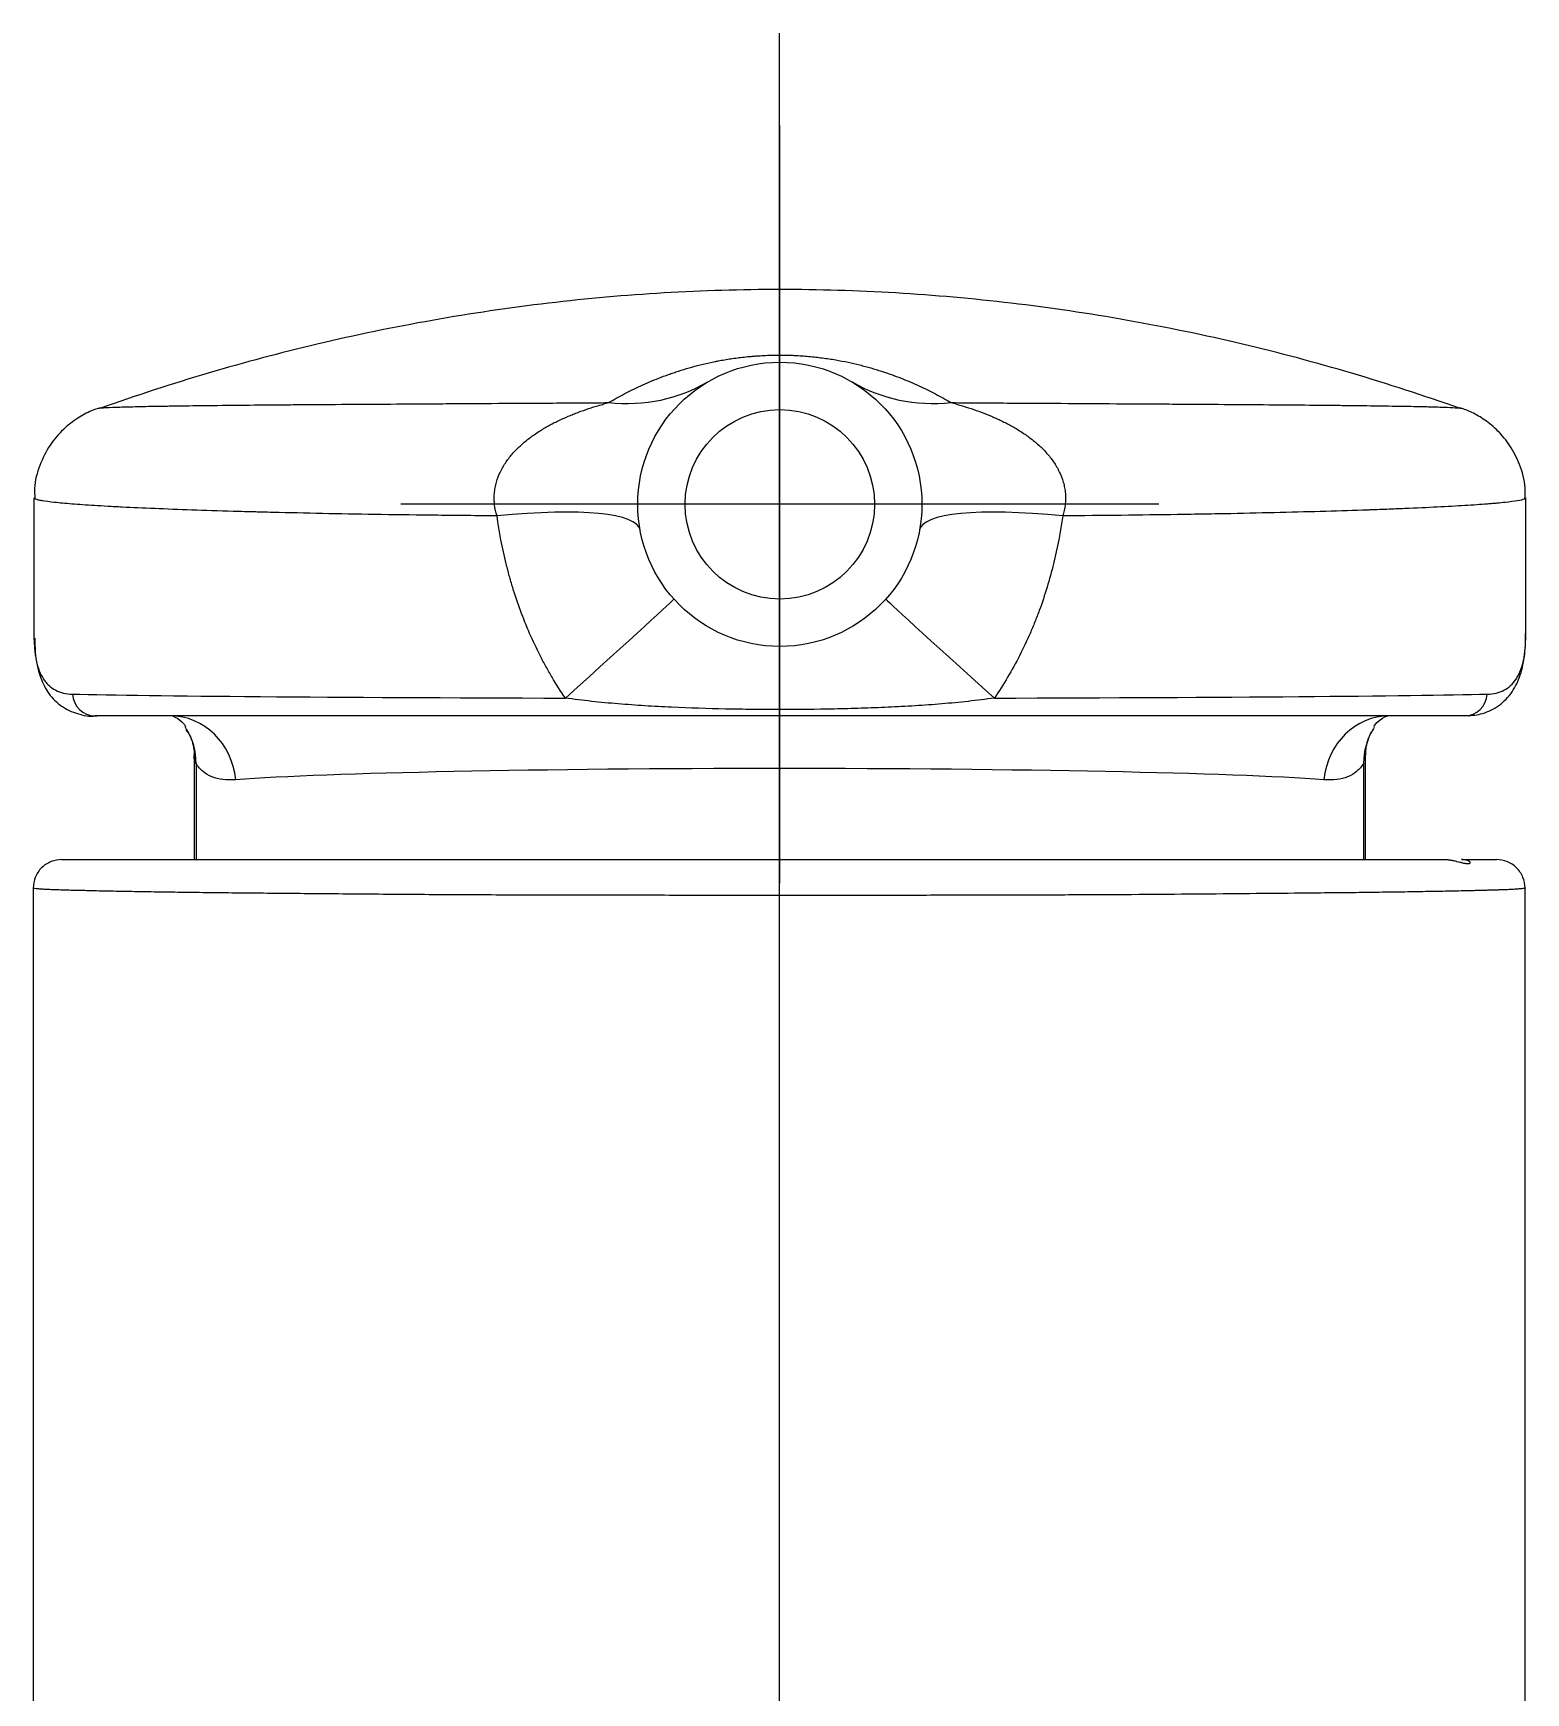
# Model space of a CAD drawing. Header units: millimetres. Extents: x -33000 to 294000, y 0 to 42408.
# Drawn here: x 56880.49 to 56912.01, y 14448.01 to 14483.05 of the extents above; entities that cross this region are included whole.
import ezdxf

# ---------------------------------------------------------------- set-up
doc = ezdxf.new("R2010")
doc.units = ezdxf.units.MM
doc.header["$LTSCALE"] = 50
doc.linetypes.add('DASHDOT', pattern=[22, 20, -1, 0, -1])
doc.layers.add('arch', color=8, linetype='Continuous')

msp = doc.modelspace()

# ---------------------------------------------------------------- linework, layer by layer
at = {"layer": 'arch', "linetype": 'DASHDOT'}
msp.add_line((56896.241, 14483.05), (56896.241, 14411.632), dxfattribs=at)
at = {"layer": 'arch', "linetype": 'Continuous'}
for p, q in [((56896.256, 14465.104), (56896.256, 14481.104)), ((56880.506, 14473.237), (56880.506, 14470.362)), ((56904.256, 14473.104), (56888.256, 14473.104)), ((56912.006, 14470.367), (56912.006, 14473.237)), ((56910.717, 14468.638), (56881.793, 14468.638)), ((56883.888, 14467.815), (56883.888, 14465.605)), ((56908.625, 14465.605), (56908.625, 14467.827)), ((56883.93, 14467.634), (56883.93, 14465.605)), ((56908.583, 14465.605), (56908.583, 14467.637)), ((56880.491, 14465.005), (56880.491, 14425.384)), ((56911.991, 14436.105), (56911.991, 14465.005))]:
    msp.add_line(p, q, dxfattribs=at)
for radius in [3, 2]:
    msp.add_circle((56896.256, 14473.104, 0), radius, dxfattribs=at)
for centre, major_axis, ratio, start_param, end_param in [((56892.194, 14479.996, 0), (-2.539, 4.307), 0.801683, 2.611489, 3.141593), ((56900.319, 14479.996, 0), (2.539, 4.307), 0.801683, 3.141593, 3.671697), ((56888.387, 14471.663, 0), (4.918, 0.901), 0.183919, 0, 1.14156), ((56904.126, 14471.663, 0), (4.918, -0.901), 0.183919, 2.000033, 3.141593), ((56890.29, 14467.775, 0), (3.729, 3.331), 0.007211, 5.101734, 6.283185), ((56902.223, 14467.775, 0), (-3.729, 3.331), 0.007211, 0, 1.181451), ((56881.793, 14469.138, 0), (0, -0.5), 0.951659, 4.794506, 6.283185), ((56896.256, 14469.138, 0), (-15.75, 0), 0.008216, 0.322481, 1.27914), ((56896.256, 14469.138, 0), (-15.75, 0), 0.008216, 1.862453, 2.818498), ((56910.717, 14469.138, 0), (0, -0.5), 0.951476, 0, 1.488528), ((56883.387, 14467.138, 0), (0, 1.5), 0.924037, 4.81447, 6.283185), ((56909.123, 14467.138, 0), (0, 1.5), 0.923833, 0, 1.468584), ((56882.451, 14467.57, 0), (-1.274, -0.793), 0.949415, 3.134833, 3.17732), ((56882.451, 14467.57, 0), (-1.274, -0.793), 0.949415, 2.605969, 3.134833), ((56910.062, 14467.572, 0), (-1.275, 0.791), 0.949187, 0.00734, 0.534326), ((56910.062, 14467.572, 0), (-1.275, 0.791), 0.949187, 6.250379, 6.290525), ((56896.256, 14467.138, 0), (-12.5, 0), 0.031058, 3.546824, 5.878502)]:
    msp.add_ellipse(centre, major_axis=major_axis, ratio=ratio, start_param=start_param, end_param=end_param, dxfattribs=at)
for points, degree, knots in [([(56910.604, 14475.132, 0), (56909.099, 14475.667, 0), (56905.99, 14476.585, 0), (56901.176, 14477.443, 0), (56896.258, 14477.736, 0), (56891.34, 14477.443, 0), (56886.526, 14476.586, 0), (56883.419, 14475.669, 0), (56881.915, 14475.134, 0)], 3, [0, 0, 0, 0, 0.163138, 0.332761, 0.500072, 0.667382, 0.837003, 1, 1, 1, 1]), ([(56892.639, 14475.251, 0), (56892.745, 14475.313, 0), (56892.854, 14475.374, 0), (56893.081, 14475.493, 0), (56893.198, 14475.55, 0), (56893.442, 14475.662, 0), (56893.568, 14475.716, 0), (56893.767, 14475.794, 0), (56893.835, 14475.819, 0), (56893.939, 14475.857, 0), (56893.974, 14475.869, 0), (56894.045, 14475.893, 0), (56894.081, 14475.905, 0), (56894.19, 14475.94, 0), (56894.265, 14475.963, 0), (56894.418, 14476.007, 0), (56894.496, 14476.028, 0), (56894.656, 14476.068, 0), (56894.739, 14476.087, 0), (56894.845, 14476.11, 0), (56894.867, 14476.114, 0), (56894.91, 14476.123, 0), (56894.932, 14476.127, 0), (56894.998, 14476.14, 0), (56895.042, 14476.148, 0), (56895.177, 14476.171, 0), (56895.268, 14476.185, 0), (56895.456, 14476.209, 0), (56895.552, 14476.22, 0), (56895.676, 14476.23, 0), (56895.701, 14476.233, 0), (56895.752, 14476.236, 0), (56895.777, 14476.238, 0), (56895.853, 14476.243, 0), (56896.004, 14476.251, 0), (56896.158, 14476.255, 0), (56896.312, 14476.255, 0), (56896.363, 14476.254, 0), (56896.44, 14476.252, 0), (56896.466, 14476.252, 0), (56896.518, 14476.25, 0), (56896.646, 14476.245, 0), (56896.771, 14476.236, 0), (56896.968, 14476.219, 0), (56897.065, 14476.208, 0), (56897.207, 14476.189, 0), (56897.254, 14476.183, 0), (56897.346, 14476.169, 0), (56897.391, 14476.161, 0), (56897.525, 14476.138, 0), (56897.612, 14476.121, 0), (56897.78, 14476.086, 0), (56897.863, 14476.066, 0), (56897.983, 14476.036, 0), (56898.023, 14476.026, 0), (56898.101, 14476.005, 0), (56898.14, 14475.994, 0), (56898.254, 14475.961, 0), (56898.329, 14475.938, 0), (56898.546, 14475.868, 0), (56898.683, 14475.819, 0), (56898.946, 14475.716, 0), (56899.072, 14475.662, 0), (56899.315, 14475.55, 0), (56899.432, 14475.493, 0), (56899.602, 14475.404, 0), (56899.658, 14475.373, 0), (56899.768, 14475.313, 0), (56899.821, 14475.282, 0), (56899.874, 14475.251, 0)], 3, [0, 0, 0, 0, 0.0625, 0.0625, 0.125, 0.125, 0.1875, 0.1875, 0.21875, 0.21875, 0.234375, 0.234375, 0.25, 0.25, 0.28125, 0.28125, 0.3125, 0.3125, 0.34375, 0.34375, 0.351562, 0.351562, 0.359375, 0.359375, 0.375, 0.375, 0.40625, 0.40625, 0.4375, 0.4375, 0.445312, 0.445312, 0.453125, 0.453125, 0.46875, 0.5, 0.5, 0.515625, 0.515625, 0.523437, 0.523437, 0.53125, 0.5625, 0.5625, 0.59375, 0.59375, 0.609375, 0.609375, 0.625, 0.625, 0.65625, 0.65625, 0.6875, 0.6875, 0.703125, 0.703125, 0.71875, 0.71875, 0.75, 0.75, 0.8125, 0.8125, 0.875, 0.875, 0.9375, 0.9375, 0.96875, 0.96875, 1, 1, 1, 1]), ([(56881.909, 14475.143, 0), (56881.847, 14475.126, 0), (56881.691, 14475.07, 0), (56881.412, 14474.923, 0), (56881.109, 14474.685, 0), (56880.826, 14474.351, 0), (56880.615, 14473.928, 0), (56880.509, 14473.54, 0), (56880.519, 14473.306, 0), (56880.527, 14473.237, 0)], 3, [0, 0, 0, 0, 0.088474, 0.220833, 0.371106, 0.541314, 0.726976, 0.920258, 1, 1, 1, 1]), ([(56881.852, 14475.129, 0), (56881.856, 14475.131, 0), (56881.862, 14475.132, 0), (56881.882, 14475.135, 0), (56881.898, 14475.137, 0), (56881.93, 14475.14, 0), (56881.942, 14475.141, 0), (56881.968, 14475.143, 0), (56881.983, 14475.144, 0), (56882.06, 14475.148, 0), (56882.141, 14475.152, 0), (56882.339, 14475.159, 0), (56882.456, 14475.162, 0), (56882.726, 14475.169, 0), (56882.88, 14475.172, 0), (56883.138, 14475.177, 0), (56883.251, 14475.179, 0), (56883.372, 14475.18, 0), (56883.421, 14475.181, 0), (56883.446, 14475.181, 0), (56883.52, 14475.183, 0), (56883.571, 14475.183, 0), (56883.831, 14475.187, 0), (56884.279, 14475.192, 0), (56884.79, 14475.197, 0), (56885.332, 14475.203, 0), (56885.619, 14475.205, 0), (56885.999, 14475.208, 0), (56886.076, 14475.209, 0), (56886.192, 14475.21, 0), (56886.232, 14475.21, 0), (56886.31, 14475.211, 0), (56886.508, 14475.212, 0), (56886.711, 14475.213, 0), (56887.206, 14475.217, 0), (56887.548, 14475.219, 0), (56888.255, 14475.223, 0), (56888.621, 14475.226, 0), (56889.186, 14475.229, 0), (56889.378, 14475.23, 0), (56889.67, 14475.232, 0), (56889.768, 14475.233, 0), (56889.965, 14475.234, 0), (56890.065, 14475.235, 0), (56890.564, 14475.238, 0), (56890.971, 14475.24, 0), (56891.795, 14475.245, 0), (56892.214, 14475.248, 0), (56892.639, 14475.251, 0)], 3, [0, 0, 0, 0, 0.023982, 0.023982, 0.058839, 0.058839, 0.076268, 0.076268, 0.093697, 0.093697, 0.163413, 0.163413, 0.233128, 0.233128, 0.302844, 0.302844, 0.337702, 0.346416, 0.346416, 0.355131, 0.355131, 0.37256, 0.37256, 0.442275, 0.511991, 0.511991, 0.581706, 0.581706, 0.599135, 0.599135, 0.60785, 0.60785, 0.616564, 0.651422, 0.651422, 0.721138, 0.721138, 0.790853, 0.790853, 0.825711, 0.825711, 0.84314, 0.84314, 0.860569, 0.860569, 0.930284, 0.930284, 1, 1, 1, 1]), ([(56890.284, 14472.86, 0), (56890.259, 14472.937, 0), (56890.242, 14473.014, 0), (56890.228, 14473.133, 0), (56890.226, 14473.173, 0), (56890.224, 14473.253, 0), (56890.227, 14473.334, 0), (56890.238, 14473.413, 0), (56890.252, 14473.493, 0), (56890.261, 14473.532, 0), (56890.294, 14473.647, 0), (56890.322, 14473.721, 0), (56890.374, 14473.828, 0), (56890.393, 14473.864, 0), (56890.433, 14473.933, 0), (56890.455, 14473.967, 0), (56890.5, 14474.033, 0), (56890.524, 14474.065, 0), (56890.573, 14474.128, 0), (56890.599, 14474.158, 0), (56890.678, 14474.247, 0), (56890.733, 14474.302, 0), (56890.85, 14474.408, 0), (56890.911, 14474.458, 0), (56891.005, 14474.529, 0), (56891.037, 14474.552, 0), (56891.102, 14474.597, 0), (56891.135, 14474.619, 0), (56891.234, 14474.683, 0), (56891.301, 14474.722, 0), (56891.437, 14474.798, 0), (56891.506, 14474.833, 0), (56891.646, 14474.901, 0), (56891.717, 14474.932, 0), (56891.824, 14474.978, 0), (56891.859, 14474.992, 0), (56891.931, 14475.021, 0), (56891.967, 14475.035, 0), (56892.074, 14475.075, 0), (56892.146, 14475.1, 0), (56892.289, 14475.148, 0), (56892.36, 14475.17, 0), (56892.466, 14475.202, 0), (56892.501, 14475.212, 0), (56892.57, 14475.232, 0), (56892.605, 14475.241, 0), (56892.639, 14475.251, 0)], 3, [0, 0, 0, 0, 0.0625, 0.0625, 0.09375, 0.09375, 0.125, 0.15625, 0.15625, 0.1875, 0.1875, 0.25, 0.25, 0.28125, 0.28125, 0.3125, 0.3125, 0.34375, 0.34375, 0.375, 0.375, 0.4375, 0.4375, 0.5, 0.5, 0.53125, 0.53125, 0.5625, 0.5625, 0.625, 0.625, 0.6875, 0.6875, 0.75, 0.75, 0.78125, 0.78125, 0.8125, 0.8125, 0.875, 0.875, 0.9375, 0.9375, 0.96875, 0.96875, 1, 1, 1, 1]), ([(56899.874, 14475.251, 0), (56900.303, 14475.248, 0), (56900.723, 14475.245, 0), (56901.546, 14475.24, 0), (56901.949, 14475.238, 0), (56902.739, 14475.233, 0), (56903.125, 14475.23, 0), (56903.693, 14475.227, 0), (56903.88, 14475.226, 0), (56904.111, 14475.224, 0), (56904.157, 14475.224, 0), (56904.249, 14475.223, 0), (56904.386, 14475.223, 0), (56904.521, 14475.222, 0), (56904.966, 14475.219, 0), (56905.308, 14475.217, 0), (56905.964, 14475.212, 0), (56906.279, 14475.21, 0), (56906.881, 14475.205, 0), (56907.168, 14475.203, 0), (56907.51, 14475.199, 0), (56907.612, 14475.198, 0), (56907.711, 14475.198, 0), (56907.777, 14475.197, 0), (56907.809, 14475.197, 0), (56907.971, 14475.195, 0), (56908.096, 14475.194, 0), (56908.457, 14475.19, 0), (56908.68, 14475.187, 0), (56909.092, 14475.181, 0), (56909.281, 14475.178, 0), (56909.625, 14475.172, 0), (56909.779, 14475.169, 0), (56909.95, 14475.165, 0), (56909.984, 14475.164, 0), (56910.032, 14475.163, 0), (56910.047, 14475.162, 0), (56910.078, 14475.161, 0), (56910.154, 14475.159, 0), (56910.222, 14475.157, 0), (56910.371, 14475.152, 0), (56910.452, 14475.148, 0), (56910.575, 14475.141, 0), (56910.618, 14475.137, 0), (56910.651, 14475.132, 0), (56910.657, 14475.131, 0), (56910.661, 14475.129, 0)], 3, [0, 0, 0, 0, 0.069582, 0.069582, 0.139164, 0.139164, 0.208746, 0.208746, 0.243537, 0.243537, 0.252235, 0.252235, 0.260933, 0.278329, 0.278329, 0.347911, 0.347911, 0.417493, 0.417493, 0.487075, 0.487075, 0.50447, 0.513168, 0.513168, 0.521866, 0.521866, 0.556657, 0.556657, 0.626239, 0.626239, 0.695821, 0.695821, 0.765403, 0.765403, 0.782799, 0.782799, 0.791497, 0.791497, 0.800195, 0.834986, 0.834986, 0.904568, 0.904568, 0.97415, 0.97415, 1, 1, 1, 1]), ([(56899.874, 14475.251, 0), (56899.908, 14475.241, 0), (56899.943, 14475.232, 0), (56900.012, 14475.212, 0), (56900.047, 14475.201, 0), (56900.153, 14475.17, 0), (56900.224, 14475.148, 0), (56900.367, 14475.1, 0), (56900.438, 14475.075, 0), (56900.581, 14475.021, 0), (56900.653, 14474.993, 0), (56900.759, 14474.948, 0), (56900.795, 14474.932, 0), (56900.866, 14474.901, 0), (56900.901, 14474.884, 0), (56901.006, 14474.834, 0), (56901.075, 14474.798, 0), (56901.211, 14474.723, 0), (56901.278, 14474.683, 0), (56901.41, 14474.599, 0), (56901.475, 14474.554, 0), (56901.569, 14474.483, 0), (56901.6, 14474.458, 0), (56901.662, 14474.408, 0), (56901.692, 14474.382, 0), (56901.779, 14474.302, 0), (56901.835, 14474.246, 0), (56901.915, 14474.157, 0), (56901.94, 14474.127, 0), (56901.99, 14474.064, 0), (56902.013, 14474.032, 0), (56902.058, 14473.966, 0), (56902.08, 14473.932, 0), (56902.11, 14473.881, 0), (56902.12, 14473.863, 0), (56902.138, 14473.828, 0), (56902.148, 14473.81, 0), (56902.191, 14473.72, 0), (56902.22, 14473.645, 0), (56902.252, 14473.531, 0), (56902.261, 14473.492, 0), (56902.272, 14473.433, 0), (56902.275, 14473.413, 0), (56902.28, 14473.373, 0), (56902.287, 14473.313, 0), (56902.289, 14473.253, 0), (56902.287, 14473.173, 0), (56902.284, 14473.133, 0), (56902.271, 14473.014, 0), (56902.254, 14472.936, 0), (56902.229, 14472.86, 0)], 3, [0, 0, 0, 0, 0.03125, 0.03125, 0.0625, 0.0625, 0.125, 0.125, 0.1875, 0.1875, 0.25, 0.25, 0.28125, 0.28125, 0.3125, 0.3125, 0.375, 0.375, 0.4375, 0.4375, 0.5, 0.5, 0.53125, 0.53125, 0.5625, 0.5625, 0.625, 0.625, 0.65625, 0.65625, 0.6875, 0.6875, 0.71875, 0.71875, 0.734375, 0.734375, 0.75, 0.75, 0.8125, 0.8125, 0.84375, 0.84375, 0.859375, 0.859375, 0.875, 0.90625, 0.90625, 0.9375, 0.9375, 1, 1, 1, 1]), ([(56911.989, 14473.237, 0), (56911.994, 14473.288, 0), (56912.007, 14473.509, 0), (56911.913, 14473.878, 0), (56911.72, 14474.293, 0), (56911.467, 14474.617, 0), (56911.189, 14474.86, 0), (56910.915, 14475.025, 0), (56910.712, 14475.112, 0), (56910.625, 14475.138, 0), (56910.61, 14475.142, 0)], 3, [0, 0, 0, 0, 0.059502, 0.258441, 0.434511, 0.593301, 0.736931, 0.865356, 0.9766, 1, 1, 1, 1]), ([(56890.284, 14472.86, 0), (56890.072, 14472.862, 0), (56889.861, 14472.864, 0), (56889.6, 14472.866, 0), (56889.548, 14472.866, 0), (56889.444, 14472.867, 0), (56889.393, 14472.868, 0), (56889.238, 14472.87, 0), (56889.135, 14472.871, 0), (56888.626, 14472.876, 0), (56888.231, 14472.882, 0), (56887.464, 14472.893, 0), (56886.72, 14472.906, 0), (56886.023, 14472.922, 0), (56885.602, 14472.932, 0), (56885.476, 14472.935, 0), (56885.353, 14472.938, 0), (56885.271, 14472.94, 0), (56885.23, 14472.941, 0), (56885.027, 14472.946, 0), (56884.869, 14472.951, 0), (56884.407, 14472.964, 0), (56884.115, 14472.973, 0), (56883.563, 14472.993, 0), (56883.302, 14473.003, 0), (56882.813, 14473.023, 0), (56882.584, 14473.034, 0), (56882.318, 14473.047, 0), (56882.265, 14473.05, 0), (56882.163, 14473.055, 0), (56882.013, 14473.064, 0), (56881.873, 14473.072, 0), (56881.608, 14473.088, 0), (56881.45, 14473.099, 0), (56881.169, 14473.122, 0), (56881.047, 14473.133, 0), (56880.839, 14473.155, 0), (56880.753, 14473.167, 0), (56880.677, 14473.179, 0), (56880.669, 14473.181, 0), (56880.653, 14473.184, 0), (56880.645, 14473.185, 0), (56880.624, 14473.189, 0), (56880.584, 14473.198, 0), (56880.555, 14473.206, 0), (56880.518, 14473.221, 0), (56880.506, 14473.229, 0), (56880.506, 14473.238, 0)], 3, [0, 0, 0, 0, 0.03632, 0.03632, 0.0454, 0.0454, 0.05448, 0.05448, 0.07264, 0.07264, 0.14528, 0.14528, 0.21792, 0.29056, 0.29056, 0.30872, 0.3178, 0.3178, 0.32688, 0.32688, 0.363201, 0.363201, 0.435841, 0.435841, 0.508481, 0.508481, 0.581121, 0.581121, 0.599281, 0.599281, 0.617441, 0.653761, 0.653761, 0.726401, 0.726401, 0.799041, 0.799041, 0.871681, 0.871681, 0.880761, 0.880761, 0.889841, 0.889841, 0.908001, 0.944321, 0.944321, 1, 1, 1, 1]), ([(56912.006, 14473.238, 0), (56912.007, 14473.229, 0), (56911.995, 14473.22, 0), (56911.941, 14473.2, 0), (56911.893, 14473.189, 0), (56911.759, 14473.166, 0), (56911.673, 14473.155, 0), (56911.516, 14473.138, 0), (56911.459, 14473.132, 0), (56911.381, 14473.125, 0), (56911.366, 14473.124, 0), (56911.333, 14473.121, 0), (56911.317, 14473.12, 0), (56911.267, 14473.116, 0), (56911.232, 14473.113, 0), (56911.055, 14473.099, 0), (56910.895, 14473.088, 0), (56910.542, 14473.066, 0), (56910.348, 14473.055, 0), (56909.926, 14473.034, 0), (56909.698, 14473.023, 0), (56909.329, 14473.008, 0), (56909.202, 14473.003, 0), (56909.005, 14472.995, 0), (56908.938, 14472.993, 0), (56908.836, 14472.989, 0), (56908.802, 14472.988, 0), (56908.733, 14472.985, 0), (56908.42, 14472.974, 0), (56908.09, 14472.964, 0), (56907.477, 14472.946, 0), (56907.156, 14472.938, 0), (56906.488, 14472.922, 0), (56906.141, 14472.914, 0), (56905.599, 14472.903, 0), (56905.415, 14472.9, 0), (56905.133, 14472.895, 0), (56905.038, 14472.893, 0), (56904.895, 14472.891, 0), (56904.847, 14472.89, 0), (56904.751, 14472.889, 0), (56904.316, 14472.882, 0), (56903.87, 14472.876, 0), (56903.062, 14472.867, 0), (56902.65, 14472.863, 0), (56902.229, 14472.86, 0)], 3, [0, 0, 0, 0, 0.057459, 0.057459, 0.129962, 0.129962, 0.202465, 0.202465, 0.238717, 0.238717, 0.24778, 0.24778, 0.256843, 0.256843, 0.274968, 0.274968, 0.347472, 0.347472, 0.419975, 0.419975, 0.492478, 0.492478, 0.528729, 0.528729, 0.546855, 0.546855, 0.555918, 0.555918, 0.564981, 0.637484, 0.637484, 0.709987, 0.709987, 0.782491, 0.782491, 0.818742, 0.818742, 0.836868, 0.836868, 0.845931, 0.845931, 0.854994, 0.927497, 0.927497, 1, 1, 1, 1]), ([(56891.728, 14469.014, 0), (56891.629, 14469.157, 0), (56891.536, 14469.304, 0), (56891.424, 14469.492, 0), (56891.402, 14469.529, 0), (56891.359, 14469.605, 0), (56891.295, 14469.719, 0), (56891.234, 14469.834, 0), (56891.037, 14470.22, 0), (56890.899, 14470.537, 0), (56890.721, 14471.021, 0), (56890.666, 14471.184, 0), (56890.591, 14471.431, 0), (56890.567, 14471.514, 0), (56890.521, 14471.68, 0), (56890.499, 14471.764, 0), (56890.396, 14472.183, 0), (56890.331, 14472.521, 0), (56890.284, 14472.86, 0)], 3, [0, 0, 0, 0, 0.125, 0.125, 0.15625, 0.15625, 0.1875, 0.25, 0.25, 0.5, 0.5, 0.625, 0.625, 0.6875, 0.6875, 0.75, 0.75, 1, 1, 1, 1]), ([(56902.229, 14472.86, 0), (56902.182, 14472.52, 0), (56902.117, 14472.184, 0), (56901.953, 14471.518, 0), (56901.853, 14471.188, 0), (56901.704, 14470.782, 0), (56901.672, 14470.701, 0), (56901.608, 14470.539, 0), (56901.574, 14470.459, 0), (56901.47, 14470.219, 0), (56901.396, 14470.062, 0), (56901.238, 14469.753, 0), (56901.154, 14469.601, 0), (56900.977, 14469.304, 0), (56900.884, 14469.157, 0), (56900.785, 14469.014, 0)], 3, [0, 0, 0, 0, 0.25, 0.25, 0.5, 0.5, 0.5625, 0.5625, 0.625, 0.625, 0.75, 0.75, 0.875, 0.875, 1, 1, 1, 1]), ([(56880.507, 14470.273, 0), (56880.509, 14470.199, 0), (56880.513, 14470.13, 0), (56880.527, 14469.971, 0), (56880.54, 14469.885, 0), (56880.573, 14469.727, 0), (56880.615, 14469.584, 0), (56880.675, 14469.466, 0), (56880.718, 14469.401, 0), (56880.727, 14469.388, 0), (56880.745, 14469.363, 0), (56880.755, 14469.351, 0), (56880.784, 14469.317, 0), (56880.804, 14469.296, 0), (56880.869, 14469.238, 0), (56880.916, 14469.205, 0), (56881.068, 14469.127, 0), (56881.186, 14469.101, 0), (56881.318, 14469.097, 0)], 3, [0, 0, 0, 0, 0.092324, 0.092324, 0.221992, 0.221992, 0.35166, 0.481328, 0.481328, 0.513745, 0.513745, 0.546162, 0.546162, 0.610996, 0.610996, 0.740664, 0.740664, 1, 1, 1, 1]), ([(56880.527, 14470.281, 0), (56880.524, 14470.179, 0), (56880.531, 14469.874, 0), (56880.614, 14469.491, 0), (56880.8, 14469.104, 0), (56881.083, 14468.821, 0), (56881.428, 14468.671, 0), (56881.688, 14468.62, 0), (56881.824, 14468.638, 0), (56881.833, 14468.639, 0)], 3, [0, 0, 0, 0, 0.105512, 0.329989, 0.496265, 0.654376, 0.817662, 0.987996, 1, 1, 1, 1]), ([(56910.719, 14468.646, 0), (56910.834, 14468.64, 0), (56911.064, 14468.664, 0), (56911.413, 14468.812, 0), (56911.703, 14469.088, 0), (56911.892, 14469.457, 0), (56911.987, 14469.872, 0), (56912.006, 14470.2, 0), (56912.002, 14470.375, 0)], 3, [0, 0, 0, 0, 0.146423, 0.306796, 0.477069, 0.643239, 0.820667, 1, 1, 1, 1]), ([(56911.192, 14469.097, 0), (56911.325, 14469.101, 0), (56911.442, 14469.127, 0), (56911.595, 14469.205, 0), (56911.642, 14469.237, 0), (56911.728, 14469.315, 0), (56911.766, 14469.36, 0), (56911.818, 14469.439, 0), (56911.834, 14469.466, 0), (56911.865, 14469.526, 0), (56911.879, 14469.557, 0), (56911.918, 14469.656, 0), (56911.961, 14469.802, 0), (56911.986, 14469.974, 0), (56912.002, 14470.161, 0), (56912.007, 14470.262, 0), (56912.006, 14470.37, 0)], 3, [0, 0, 0, 0, 0.25, 0.25, 0.375, 0.375, 0.5, 0.5, 0.5625, 0.5625, 0.625, 0.625, 0.75, 0.875, 0.875, 1, 1, 1, 1]), ([(56900.785, 14469.014, 0), (56900.602, 14468.988, 0), (56900.418, 14468.965, 0), (56900.048, 14468.924, 0), (56899.861, 14468.907, 0), (56899.581, 14468.883, 0), (56899.487, 14468.876, 0), (56899.299, 14468.863, 0), (56899.205, 14468.856, 0), (56898.921, 14468.839, 0), (56898.732, 14468.829, 0), (56898.353, 14468.811, 0), (56898.163, 14468.804, 0), (56897.783, 14468.792, 0), (56897.593, 14468.787, 0), (56897.02, 14468.775, 0), (56896.639, 14468.772, 0), (56896.066, 14468.772, 0), (56895.875, 14468.773, 0), (56895.589, 14468.775, 0), (56895.493, 14468.777, 0), (56895.303, 14468.779, 0), (56895.207, 14468.781, 0), (56894.73, 14468.791, 0), (56894.35, 14468.803, 0), (56893.876, 14468.824, 0), (56893.781, 14468.829, 0), (56893.592, 14468.839, 0), (56893.497, 14468.845, 0), (56893.214, 14468.862, 0), (56893.026, 14468.876, 0), (56892.652, 14468.907, 0), (56892.466, 14468.924, 0), (56892.095, 14468.965, 0), (56891.911, 14468.988, 0), (56891.728, 14469.014, 0)], 3, [0, 0, 0, 0, 0.0625, 0.0625, 0.125, 0.125, 0.15625, 0.15625, 0.1875, 0.1875, 0.25, 0.25, 0.3125, 0.3125, 0.375, 0.375, 0.5, 0.5, 0.5625, 0.5625, 0.59375, 0.59375, 0.625, 0.625, 0.75, 0.75, 0.78125, 0.78125, 0.8125, 0.8125, 0.875, 0.875, 0.9375, 0.9375, 1, 1, 1, 1]), ([(56883.38, 14468.649, 0), (56883.382, 14468.649, 0), (56883.402, 14468.649, 0), (56883.491, 14468.622, 0), (56883.652, 14468.504, 0), (56883.696, 14468.437, 0), (56883.708, 14468.415, 0)], 3, [0, 0, 0, 0, 0.12127, 0.469424, 0.834325, 1, 1, 1, 1]), ([(56908.8, 14468.412, 0), (56908.826, 14468.453, 0), (56908.898, 14468.545, 0), (56909.076, 14468.647, 0), (56909.128, 14468.649, 0), (56909.125, 14468.65, 0)], 3, [0, 0, 0, 0, 0.265785, 0.691097, 1, 1, 1, 1]), ([(56883.716, 14468.346, 0), (56883.754, 14468.297, 0), (56883.848, 14468.149, 0), (56883.893, 14467.927, 0), (56883.886, 14467.827, 0), (56883.884, 14467.815, 0)], 3, [0, 0, 0, 0, 0.301201, 0.910297, 1, 1, 1, 1]), ([(56908.634, 14467.826, 0), (56908.63, 14467.862, 0), (56908.63, 14467.995, 0), (56908.689, 14468.219, 0), (56908.775, 14468.333, 0), (56908.789, 14468.35, 0)], 3, [0, 0, 0, 0, 0.241666, 0.885828, 1, 1, 1, 1]), ([(56883.93, 14467.634, 0), (56883.905, 14467.675, 0), (56883.892, 14467.721, 0), (56883.888, 14467.783, 0), (56883.888, 14467.791, 0), (56883.888, 14467.8, 0)], 3, [0, 0, 0, 0, 0.869847, 0.869847, 1, 1, 1, 1]), ([(56884.766, 14467.291, 0), (56884.67, 14467.284, 0), (56884.58, 14467.285, 0), (56884.414, 14467.305, 0), (56884.337, 14467.324, 0), (56884.197, 14467.379, 0), (56884.134, 14467.416, 0), (56884.021, 14467.509, 0), (56883.972, 14467.566, 0), (56883.93, 14467.634, 0)], 3, [0, 0, 0, 0, 0.25, 0.25, 0.5, 0.5, 0.75, 0.75, 1, 1, 1, 1]), ([(56908.583, 14467.637, 0), (56908.541, 14467.568, 0), (56908.491, 14467.511, 0), (56908.378, 14467.417, 0), (56908.315, 14467.38, 0), (56908.175, 14467.324, 0), (56908.098, 14467.305, 0), (56907.931, 14467.286, 0), (56907.841, 14467.284, 0), (56907.744, 14467.291, 0)], 3, [0, 0, 0, 0, 0.25, 0.25, 0.5, 0.5, 0.75, 0.75, 1, 1, 1, 1]), ([(56881.096, 14465.605, 0), (56881.017, 14465.603, 0), (56880.904, 14465.581, 0), (56880.762, 14465.511, 0), (56880.665, 14465.434, 0), (56880.588, 14465.338, 0), (56880.515, 14465.197, 0), (56880.492, 14465.083, 0), (56880.491, 14465.005, 0)], 3, [0, 0, 0, 0, 0.240464, 0.368586, 0.49946, 0.630597, 0.759202, 1, 1, 1, 1]), ([(56881.09, 14465.605, 0), (56881.091, 14465.605, 0), (56881.169, 14465.605, 0), (56881.556, 14465.605, 0), (56882.213, 14465.605, 0), (56883.127, 14465.605, 0), (56884.28, 14465.605, 0), (56885.653, 14465.605, 0), (56887.22, 14465.605, 0), (56888.952, 14465.605, 0), (56890.817, 14465.605, 0), (56892.782, 14465.605, 0), (56894.81, 14465.605, 0), (56896.864, 14465.605, 0), (56898.907, 14465.605, 0), (56900.901, 14465.605, 0), (56902.809, 14465.605, 0), (56904.598, 14465.605, 0), (56906.233, 14465.605, 0), (56907.685, 14465.605, 0), (56908.928, 14465.605, 0), (56909.938, 14465.605, 0), (56910.318, 14465.605, 0)], 2, [0, 0, 0, 0.019621, 0.06864, 0.117659, 0.166678, 0.215697, 0.264716, 0.313735, 0.362754, 0.411773, 0.460792, 0.509811, 0.558829, 0.607848, 0.656867, 0.705886, 0.754905, 0.803924, 0.852943, 0.901962, 0.950981, 1, 1, 1]), ([(56910.318, 14465.605, 0), (56910.331, 14465.604, 0), (56910.344, 14465.604, 0), (56910.365, 14465.602, 0), (56910.372, 14465.601, 0), (56910.386, 14465.6, 0), (56910.4, 14465.598, 0), (56910.414, 14465.596, 0), (56910.427, 14465.593, 0), (56910.434, 14465.592, 0), (56910.455, 14465.588, 0), (56910.468, 14465.586, 0), (56910.493, 14465.58, 0), (56910.506, 14465.577, 0), (56910.53, 14465.572, 0), (56910.541, 14465.569, 0), (56910.575, 14465.561, 0), (56910.595, 14465.555, 0), (56910.624, 14465.548, 0), (56910.634, 14465.545, 0), (56910.652, 14465.541, 0), (56910.66, 14465.539, 0), (56910.685, 14465.533, 0), (56910.7, 14465.53, 0), (56910.721, 14465.526, 0), (56910.727, 14465.524, 0), (56910.74, 14465.522, 0), (56910.746, 14465.521, 0), (56910.764, 14465.519, 0), (56910.785, 14465.518, 0), (56910.801, 14465.519, 0), (56910.815, 14465.521, 0), (56910.821, 14465.523, 0), (56910.83, 14465.528, 0), (56910.833, 14465.531, 0), (56910.835, 14465.537, 0), (56910.835, 14465.539, 0), (56910.835, 14465.543, 0), (56910.834, 14465.545, 0), (56910.831, 14465.553, 0), (56910.826, 14465.558, 0), (56910.814, 14465.567, 0), (56910.81, 14465.57, 0), (56910.799, 14465.576, 0), (56910.792, 14465.579, 0), (56910.778, 14465.585, 0), (56910.769, 14465.588, 0), (56910.755, 14465.592, 0), (56910.75, 14465.593, 0), (56910.739, 14465.595, 0), (56910.733, 14465.596, 0), (56910.716, 14465.6, 0), (56910.703, 14465.601, 0), (56910.683, 14465.603, 0), (56910.676, 14465.604, 0), (56910.662, 14465.604, 0), (56910.655, 14465.605, 0), (56910.648, 14465.605, 0)], 3, [0, 0, 0, 0, 0.03125, 0.03125, 0.046875, 0.046875, 0.0625, 0.078125, 0.078125, 0.09375, 0.09375, 0.125, 0.125, 0.15625, 0.15625, 0.1875, 0.1875, 0.25, 0.25, 0.28125, 0.28125, 0.3125, 0.3125, 0.375, 0.375, 0.40625, 0.40625, 0.4375, 0.4375, 0.5, 0.5625, 0.5625, 0.625, 0.625, 0.6875, 0.6875, 0.71875, 0.71875, 0.75, 0.75, 0.8125, 0.8125, 0.84375, 0.84375, 0.875, 0.875, 0.90625, 0.90625, 0.921875, 0.921875, 0.9375, 0.9375, 0.96875, 0.96875, 0.984375, 0.984375, 1, 1, 1, 1]), ([(56910.648, 14465.605, 0), (56911.202, 14465.605, 0), (56911.391, 14465.605, 0), (56911.391, 14465.605, 0)], 2, [0, 0, 0, 0.748576, 1, 1, 1]), ([(56911.991, 14465.005, 0), (56911.989, 14465.083, 0), (56911.966, 14465.197, 0), (56911.893, 14465.338, 0), (56911.816, 14465.434, 0), (56911.719, 14465.511, 0), (56911.577, 14465.581, 0), (56911.464, 14465.603, 0), (56911.385, 14465.605, 0)], 3, [0, 0, 0, 0, 0.240798, 0.369403, 0.50054, 0.631414, 0.759536, 1, 1, 1, 1]), ([(56911.991, 14465.005, 0), (56911.991, 14465.003, 0), (56911.987, 14465, 0), (56911.97, 14464.996, 0), (56911.943, 14464.992, 0), (56911.907, 14464.988, 0), (56911.863, 14464.983, 0), (56911.811, 14464.98, 0), (56911.752, 14464.976, 0), (56911.688, 14464.972, 0), (56911.619, 14464.969, 0), (56911.545, 14464.966, 0), (56911.467, 14464.963, 0), (56911.387, 14464.96, 0), (56911.304, 14464.958, 0), (56911.22, 14464.956, 0), (56911.135, 14464.953, 0), (56911.049, 14464.951, 0), (56910.963, 14464.949, 0), (56910.878, 14464.947, 0), (56910.755, 14464.944, 0), (56910.589, 14464.94, 0), (56910.37, 14464.936, 0), (56910.14, 14464.931, 0), (56909.899, 14464.927, 0), (56909.648, 14464.923, 0), (56909.388, 14464.918, 0), (56909.12, 14464.915, 0), (56908.844, 14464.911, 0), (56908.562, 14464.907, 0), (56908.274, 14464.904, 0), (56907.98, 14464.901, 0), (56907.682, 14464.898, 0), (56907.145, 14464.893, 0), (56906.333, 14464.885, 0), (56905.196, 14464.874, 0), (56904.001, 14464.865, 0), (56902.76, 14464.858, 0), (56901.483, 14464.853, 0), (56900.182, 14464.85, 0), (56898.869, 14464.849, 0), (56897.554, 14464.849, 0), (56896.115, 14464.849, 0), (56894.547, 14464.849, 0), (56892.854, 14464.85, 0), (56891.175, 14464.853, 0), (56889.532, 14464.859, 0), (56887.95, 14464.869, 0), (56886.454, 14464.882, 0), (56885.336, 14464.892, 0), (56884.535, 14464.9, 0), (56883.993, 14464.906, 0), (56883.471, 14464.913, 0), (56882.973, 14464.92, 0), (56882.504, 14464.928, 0), (56882.07, 14464.936, 0), (56881.758, 14464.944, 0), (56881.538, 14464.949, 0), (56881.389, 14464.952, 0), (56881.242, 14464.956, 0), (56881.098, 14464.96, 0), (56880.96, 14464.965, 0), (56880.833, 14464.97, 0), (56880.719, 14464.976, 0), (56880.623, 14464.983, 0), (56880.549, 14464.99, 0), (56880.502, 14464.997, 0), (56880.491, 14465.002, 0), (56880.491, 14465.005, 0)], 3, [0, 0, 0, 0, 0.008772, 0.017313, 0.025621, 0.033696, 0.041538, 0.049147, 0.056522, 0.063664, 0.070573, 0.077249, 0.083691, 0.0899, 0.095876, 0.101619, 0.107129, 0.112406, 0.117449, 0.122259, 0.126837, 0.13744, 0.147888, 0.158182, 0.16832, 0.178304, 0.188133, 0.197808, 0.207329, 0.216695, 0.225908, 0.234966, 0.243872, 0.252624, 0.281708, 0.31037, 0.338619, 0.366466, 0.393921, 0.420995, 0.4477, 0.474046, 0.500048, 0.533531, 0.567592, 0.602256, 0.637548, 0.673491, 0.710108, 0.747419, 0.763787, 0.780687, 0.798119, 0.816085, 0.834585, 0.853621, 0.873194, 0.881243, 0.889989, 0.89943, 0.909568, 0.920402, 0.931933, 0.944159, 0.957082, 0.970701, 0.985017, 1, 1, 1, 1])]:
    msp.add_open_spline(points, degree=degree, knots=knots, dxfattribs=at)
msp.add_open_spline([(56880.506, 14470.364, 0), (56880.506, 14470.333, 0), (56880.507, 14470.302, 0), (56880.507, 14470.273, 0)], degree=3, dxfattribs=at)

doc.saveas('drawing.dxf')
